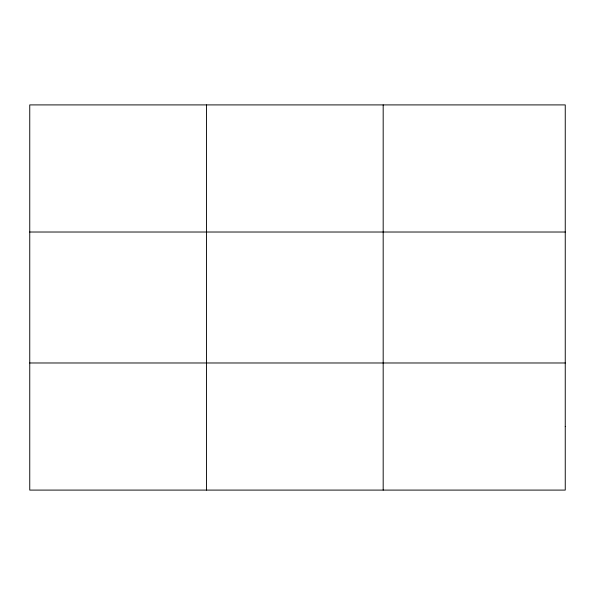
<?xml version="1.0" encoding="UTF-8"?>
<svg xmlns="http://www.w3.org/2000/svg" width="595" height="595" viewBox="0 0 595 595"><rect width="100%" height="100%" fill="white"/><g stroke="black" fill="none" stroke-linecap="round" stroke-linejoin="round"><path stroke-width="0.89" d="M206.465 104.906L206.465 490.094M383.18 104.906L383.18 490.094M29.75 232.02L565.25 232.02M29.75 362.98L565.25 362.98M565.25 426.541L565.25 490.094L29.75 490.094L29.75 104.906L565.25 104.906L565.25 426.541"/></g></svg>
